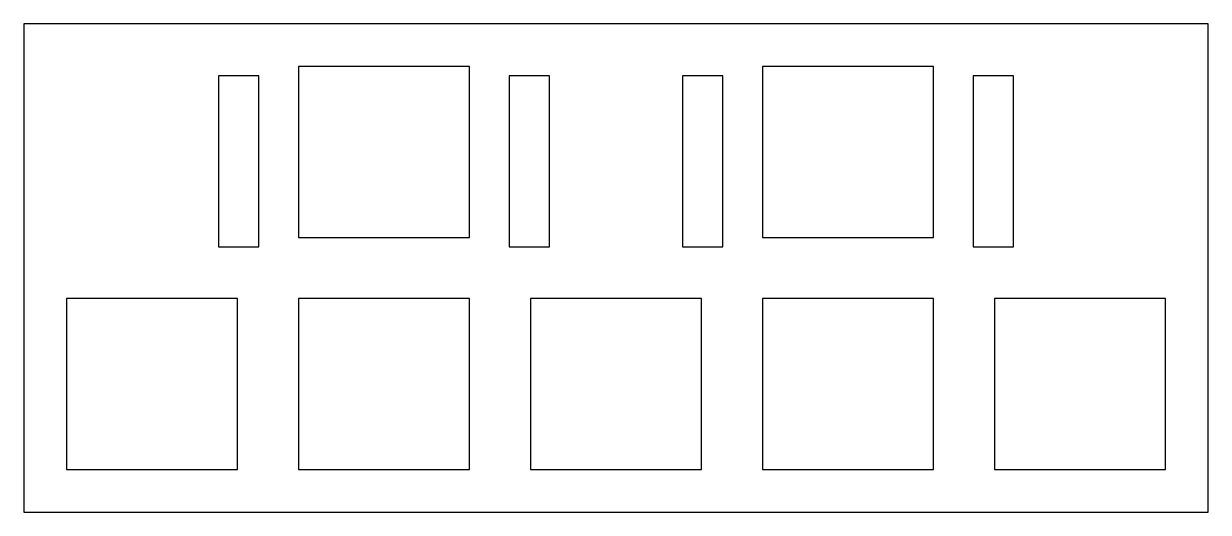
# Model space of a CAD drawing. Header units: millimetres. Extents: x 0 to 97, y 0 to 40.
import ezdxf

# ---------------------------------------------------------------- set-up
doc = ezdxf.new("R2010")
doc.units = ezdxf.units.MM
doc.layers.add('Layer1', color=7, linetype='CONTINUOUS')

msp = doc.modelspace()

# ---------------------------------------------------------------- linework, layer by layer
at = {"layer": 'Layer1'}
for points in [[(0, 0), (97, 0), (97, 40), (0, 40), (0, 0)], [(36.5, 36.5), (22.5, 36.5), (22.5, 22.5), (36.5, 22.5), (36.5, 36.5)], [(74.5, 36.5), (60.5, 36.5), (60.5, 22.5), (74.5, 22.5), (74.5, 36.5)], [(19.25, 35.738), (15.95, 35.738), (15.95, 21.738), (19.25, 21.738), (19.25, 35.738)], [(43.05, 35.738), (39.75, 35.738), (39.75, 21.738), (43.05, 21.738), (43.05, 35.738)], [(57.25, 35.738), (53.95, 35.738), (53.95, 21.738), (57.25, 21.738), (57.25, 35.738)], [(81.05, 35.738), (77.75, 35.738), (77.75, 21.738), (81.05, 21.738), (81.05, 35.738)], [(17.5, 17.5), (3.5, 17.5), (3.5, 3.5), (17.5, 3.5), (17.5, 17.5)], [(36.5, 17.5), (22.5, 17.5), (22.5, 3.5), (36.5, 3.5), (36.5, 17.5)], [(55.5, 17.5), (41.5, 17.5), (41.5, 3.5), (55.5, 3.5), (55.5, 17.5)], [(74.5, 17.5), (60.5, 17.5), (60.5, 3.5), (74.5, 3.5), (74.5, 17.5)], [(93.5, 17.5), (79.5, 17.5), (79.5, 3.5), (93.5, 3.5), (93.5, 17.5)]]:
    msp.add_lwpolyline(points, close=True, dxfattribs=at)

doc.saveas('drawing.dxf')
